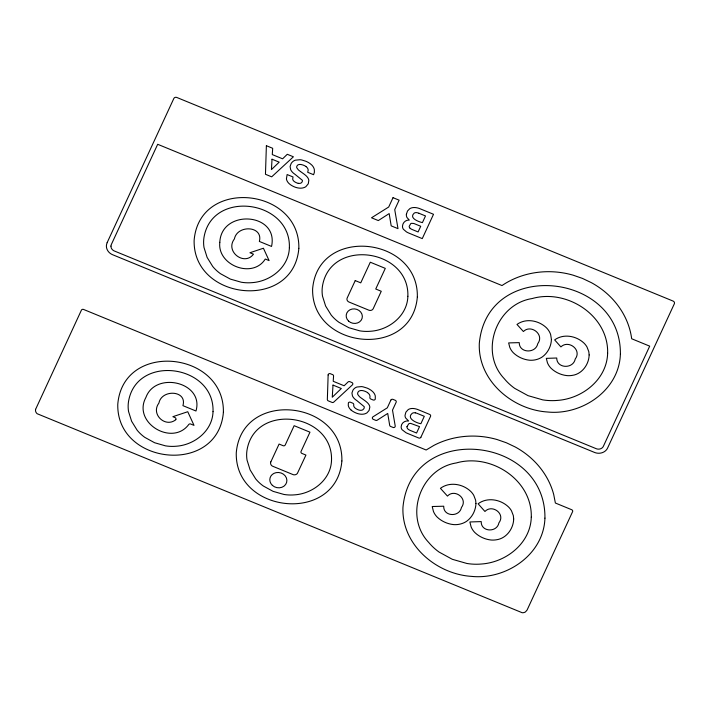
<?xml version="1.0" encoding="UTF-8"?>
<svg xmlns="http://www.w3.org/2000/svg" width="710" height="710" viewBox="0 0 710 710"><rect width="100%" height="100%" fill="white"/><g stroke="black" fill="none" stroke-linecap="round" stroke-linejoin="round"><path stroke-width="1.06" d="M420.879 437.262L430.588 416.255A1.677 1.491 12.4 0 0 429.612 414.392L418.163 409.688A14.812 13.188 12.4 0 0 414.036 408.578A9.958 8.866 12.4 0 0 410.886 408.605A7.251 6.452 12.4 0 0 408.17 409.635L405.889 412.164L405.028 415.377A6.914 6.159 12.4 0 0 405.179 416.726A5.857 5.218 12.4 0 0 405.685 418.012L408.64 421.003C405.037 420.409 401.301 422.903 401.177 426.683A5.52 4.917 12.4 0 0 401.203 427.571A5.316 4.73 12.4 0 0 402.046 429.683L406.005 432.718A20.51 18.256 12.4 0 0 407.203 433.277L418.847 438.052A1.677 1.491 12.4 0 0 420.87 437.262M107.139 242.651L173.843 98.468A2.299 2.041 12.4 0 1 176.826 97.474L673.08 301.067A2.29 2.041 12.4 0 1 674.331 303.8L607.618 447.983A10.109 8.999 12.4 0 1 604.414 451.622A10.242 9.123 12.4 0 1 599.675 453.211A10.109 8.999 12.4 0 1 594.43 452.394L112.686 254.748A10.109 8.999 12.4 0 1 108.479 251.686A10.242 9.123 12.4 0 1 106.491 247.337A10.109 8.999 12.4 0 1 107.166 242.714M175.778 419.699C165.59 428.139 150.405 414.365 158.916 403.076C161.587 388.991 187.476 390.18 182.931 405.65L195.978 411.01C204.391 382.202 155.596 370.851 145.94 397.369C132.078 422.583 172.237 446.83 188.771 424.473A1.677 1.5 12.4 0 1 190.413 423.923L194.016 425.37L187.751 411.72L172.858 416.69L175.104 417.622A1.668 1.491 12.4 0 1 175.778 419.699M418.989 213.275L425.503 215.946L422.414 222.62C419.273 221.946 408.57 218.316 414.108 213.213A3.231 2.876 12.4 0 1 415.536 212.645A4.606 4.1 12.4 0 1 417.018 212.698A8.6 7.659 12.4 0 1 418.989 213.284M300.578 171.598L303.241 173.506A28.32 25.214 12.4 0 1 305.868 175.574A11.28 10.038 12.4 0 1 307.909 177.926A7.393 6.576 12.4 0 1 308.823 180.331L308.273 183.792L305.859 186.677A9.052 8.059 12.4 0 1 302.416 188.008A10.952 9.745 12.4 0 1 299.371 188.114L298.457 188.008A15.398 13.712 12.4 0 1 294.543 186.925A19.028 16.942 12.4 0 1 290.585 184.795L289.467 183.925A10.783 9.594 12.4 0 1 287.692 181.964A8.618 7.677 12.4 0 1 286.423 178.92L287.124 174.545L293.017 176.959L292.697 178.982A3.754 3.337 12.4 0 0 293.47 180.748A5.449 4.855 12.4 0 0 294.765 181.849A11.209 9.976 12.4 0 0 296.745 182.869A7.792 6.931 12.4 0 0 298.262 183.331M351.175 410.114L352.249 410.948A18.584 16.543 12.4 0 0 356.118 413.025A14.954 13.312 12.4 0 0 359.917 414.081L360.352 414.143A10.65 9.478 12.4 0 0 363.715 414.09A8.609 7.659 12.4 0 0 366.99 412.821L369.067 410.486L369.83 407.149A7.02 6.248 12.4 0 0 368.934 404.585A10.836 9.647 12.4 0 0 366.964 402.321A27.903 24.841 12.4 0 0 364.372 400.28L361.727 398.381A21.193 18.868 12.4 0 1 359.375 396.553L357.884 394.627A2.92 2.6 12.4 0 1 357.645 393.411L357.805 392.665A4.393 3.914 12.4 0 1 358.133 392L358.577 391.458A2.929 2.609 12.4 0 1 359.34 390.944A4.544 4.047 12.4 0 1 361.31 390.518A7.047 6.275 12.4 0 1 363.396 390.784A11.919 10.614 12.4 0 1 367.576 392.621M415.306 412.847A9.044 8.05 12.4 0 1 417.373 413.468L424.305 416.308L420.879 423.701C417.187 423.258 405.88 418.58 412.208 413.335A3.621 3.222 12.4 0 1 413.681 412.803A5.05 4.5 12.4 0 1 415.306 412.856M351.175 410.114A10.339 9.203 12.4 0 1 349.462 408.232A8.174 7.277 12.4 0 1 348.264 405.348L348.388 402.854A1.677 1.491 12.4 0 1 350.509 402.259L352.719 403.165A1.677 1.491 12.4 0 1 353.757 404.478L353.695 405.694A4.145 3.692 12.4 0 0 354.388 407.274A5.902 5.254 12.4 0 0 355.914 408.64A11.662 10.384 12.4 0 0 357.973 409.697A8.245 7.34 12.4 0 0 359.402 410.149A4.793 4.269 12.4 0 0 361.301 410.273A4.082 3.63 12.4 0 0 362.845 409.768L363.893 408.64A4.721 4.207 12.4 0 0 364.123 408.108L364.265 407.114A2.041 1.819 12.4 0 0 364.141 406.617L356.97 400.688A29.341 26.119 12.4 0 1 355.923 399.934L355.417 399.552A10.81 9.629 12.4 0 1 353.323 397.378A8.005 7.127 12.4 0 1 352.444 395.861L351.938 393.012L352.914 390.26A8.511 7.579 12.4 0 1 354.618 388.281A7.721 6.869 12.4 0 1 356.979 387.012L361.434 386.595A13.65 12.15 12.4 0 1 363.005 386.826L367.061 388.077A18.549 16.508 12.4 0 1 371.161 390.34L372.661 391.592A11.032 9.816 12.4 0 1 374.126 393.331A9.008 8.014 12.4 0 1 375.288 396.073L375.27 399.109A1.686 1.5 12.4 0 1 373.034 399.952L370.904 399.073A1.677 1.491 12.4 0 1 369.857 397.68L369.999 396.464A5.218 4.651 12.4 0 0 369.253 394.352A6.754 6.017 12.4 0 0 367.54 392.665M110.973 246.13A5.538 4.934 12.4 0 1 111.381 244.417L157.682 144.29L502.005 285.553A80.834 71.959 12.4 0 1 544.641 271.77A79.733 70.973 12.4 0 1 573.068 275.152L582.457 278.409L591.386 282.669A79.733 70.982 12.4 0 1 613.378 299.966A80.745 71.879 12.4 0 1 631.678 338.759L649.703 346.152L603.394 446.253A5.538 4.934 12.4 0 1 601.627 448.25A5.609 4.988 12.4 0 1 598.077 449.119A5.547 4.934 12.4 0 1 596.151 448.667L114.416 251.02A5.538 4.934 12.4 0 1 112.109 249.343A5.591 4.979 12.4 0 1 110.964 246.095M305.877 166.504A6.31 5.618 12.4 0 1 307.474 168.075A4.828 4.295 12.4 0 1 308.167 170.24L307.696 172.29L313.589 174.704L314.397 172.29L314.326 169.548A9.452 8.413 12.4 0 0 313.101 166.673A11.475 10.215 12.4 0 0 311.583 164.853L310.03 163.566A18.992 16.907 12.4 0 0 305.824 161.25L301.679 159.963A14.085 12.54 12.4 0 0 300.055 159.732L295.413 160.167A8.165 7.269 12.4 0 0 293.23 161.268A8.955 7.97 12.4 0 0 291.118 163.593L290.097 166.477L290.63 169.521A8.44 7.517 12.4 0 0 291.544 171.128L291.996 171.696A10.748 9.567 12.4 0 0 293.736 173.391L294.251 173.773A35.802 31.87 12.4 0 0 294.925 174.261L302.327 180.269A1.606 1.429 12.4 0 1 302.424 180.659L302.3 181.503A4.269 3.799 12.4 0 1 302.087 181.982L301.191 182.949A4.029 3.585 12.4 0 1 298.271 183.313M305.912 166.459A11.466 10.206 12.4 0 0 301.883 164.711A6.603 5.875 12.4 0 0 299.939 164.445A4.1 3.648 12.4 0 0 298.156 164.826A2.458 2.192 12.4 0 0 297.659 165.137L297.126 165.741A3.941 3.506 12.4 0 0 296.824 166.344L296.682 166.983A2.458 2.192 12.4 0 0 296.807 167.817L298.289 169.805A20.75 18.478 12.4 0 0 300.587 171.589M409.75 227.883A2.84 2.529 12.4 0 1 409.244 226.792A2.512 2.236 12.4 0 1 409.2 226.33L410.744 223.641A2.52 2.245 12.4 0 1 411.578 223.33L413.859 223.49L420.728 226.268L418.101 231.948L412.404 229.614A9.62 8.564 12.4 0 1 410.895 228.851A4.313 3.834 12.4 0 1 409.75 227.883M219.816 242.314C217.1 265.291 252.671 279.172 265.291 259.026L269.099 260.614L263.419 248.234L249.92 252.742L253.47 254.18C244.48 266.392 224.733 251.535 234.406 238.906C237.246 224.573 263.481 225.656 259.363 241.444L271.548 246.441C278.995 212.574 221.289 208.669 219.816 242.314M266.383 145.71L265.46 174.278L271.69 176.834L293.399 156.795L287.284 154.283L282.607 158.818L272.276 154.576L272.693 148.301L266.383 145.71M328.144 374.969L327.345 399.464A1.677 1.5 12.4 0 0 328.091 400.786L332.227 402.481A1.677 1.5 12.4 0 0 333.771 402.091L352.506 384.776A1.677 1.491 12.4 0 0 352.116 382.628L349.906 381.696A1.677 1.491 12.4 0 0 348.104 381.927L344.137 385.77L333.212 381.288L333.567 376.087A1.677 1.5 12.4 0 0 332.83 374.72L330.097 373.611A1.677 1.491 12.4 0 0 328.153 374.791L328.144 374.969M406.377 214.313L406.36 214.802A7.366 6.559 12.4 0 0 406.519 216.248A6.301 5.609 12.4 0 0 407.061 217.624L409.297 220.082C405.792 219.763 402.659 222.612 402.508 226.091A5.964 5.307 12.4 0 0 402.543 227.049L402.588 227.36A5.716 5.094 12.4 0 0 403.449 229.33L406.466 231.904A19.942 17.759 12.4 0 0 409.244 233.262L422.264 238.613L433.517 214.278L420.098 208.775A15.256 13.579 12.4 0 0 415.856 207.631L415.43 207.586A10.259 9.132 12.4 0 0 412.563 207.666A7.695 6.851 12.4 0 0 409.679 208.758L407.478 211.048L406.377 214.313M475.957 503.488C475.727 510.259 472.381 517.022 466.905 521.069A19.436 17.297 12.4 0 1 463.834 522.826A20.563 18.3 12.4 0 1 458.669 524.37A19.241 17.129 12.4 0 1 453.308 524.566C447.335 523.9 441.531 521.264 437.191 517.102A18.336 16.321 12.4 0 1 433.437 511.413L432.212 506.523L443.732 506.212C443.191 516.649 459.512 517.484 461.447 507.481C468.316 498.473 454.489 488.365 447.46 496.095L440.431 488.338C449.501 481.513 462.672 483.812 470.597 491.284A18.904 16.827 12.4 0 1 473.783 495.376L475.602 500.124L475.957 503.488M513.685 518.966C513.472 528.728 506.345 538.544 496.281 539.804A19.578 17.422 12.4 0 1 490.921 539.999C484.966 539.351 479.206 536.707 474.875 532.562A18.389 16.366 12.4 0 1 471.112 526.873L469.878 521.974L481.229 521.593C480.741 532.021 497 532.917 498.917 522.853C505.822 513.783 492.074 503.887 484.948 511.475L478.105 503.789C487.193 496.973 500.364 499.29 508.307 506.754A18.913 16.836 12.4 0 1 511.502 510.845L513.33 515.602L513.685 518.966M551.422 339.469C551.191 346.125 547.907 352.772 542.529 356.748A18.992 16.907 12.4 0 1 537.887 359.118A20.111 17.901 12.4 0 1 534.479 359.988A18.797 16.729 12.4 0 1 529.234 360.174C523.376 359.517 517.688 356.935 513.419 352.852A17.892 15.931 12.4 0 1 509.762 347.296L508.644 342.912L519.241 342.628C519.108 353.243 535.739 353.811 537.772 343.649C544.712 334.472 530.858 323.964 523.403 331.526L516.986 324.443C525.835 317.965 538.517 320.361 546.185 327.55A18.46 16.428 12.4 0 1 549.291 331.543A18.771 16.712 12.4 0 1 550.649 334.596L551.422 339.469M589.149 354.947C588.927 364.523 581.969 374.179 572.091 375.412A19.134 17.031 12.4 0 1 566.846 375.599C561.006 374.969 555.353 372.368 551.102 368.312A17.945 15.975 12.4 0 1 547.437 362.757L546.309 358.364L556.729 358.009C556.658 368.605 573.218 369.244 575.233 359.02C582.209 349.79 568.435 339.478 560.9 346.906L554.661 339.895C563.527 333.425 576.218 335.83 583.895 343.019A18.469 16.445 12.4 0 1 587.01 347.021L588.803 351.663L589.149 354.947M406.99 426.666L406.981 426.861A2.946 2.627 12.4 0 0 407.034 427.402A3.248 2.884 12.4 0 0 407.62 428.654A4.757 4.233 12.4 0 0 408.88 429.719A10.064 8.955 12.4 0 0 410.469 430.526L416.566 433.029L419.53 426.63L410.744 423.417A4.411 3.923 12.4 0 0 409.688 423.488A2.955 2.636 12.4 0 0 408.711 423.852L406.99 426.666M272.019 159.218L271.451 169.601L279.181 162.155L272.019 159.218M333.008 385.095L332.253 397.245L341.324 388.503L333.008 385.095M213.027 411.64C212.503 430.881 194.442 445.01 176.178 446.235A38.73 34.479 12.4 0 1 165.439 445.844L154.611 442.738L144.813 437.378A39.174 34.879 12.4 0 1 137.154 430.224L131.616 421.261L128.546 411.472A39.219 34.914 12.4 0 1 128.483 401.762C136.169 353.607 214.66 364.425 213.027 411.64M289.378 247.675C288.846 267.111 270.608 281.4 252.148 282.642A39.174 34.87 12.4 0 1 241.293 282.234L230.351 279.101L220.455 273.687A39.618 35.269 12.4 0 1 212.707 266.454L207.116 257.402L204.01 247.515A39.671 35.314 12.4 0 1 203.947 237.69C211.722 189.037 291.029 199.971 289.378 247.675M331.517 460.257C330.993 479.498 312.933 493.627 294.668 494.852A38.748 34.488 12.4 0 1 283.929 494.453L273.101 491.355L263.303 485.995A39.165 34.87 12.4 0 1 255.644 478.842L250.106 469.878L247.036 460.089A39.192 34.888 12.4 0 1 246.973 450.371C254.659 402.215 333.141 413.034 331.517 460.257M407.868 296.292C407.336 315.728 389.098 330.017 370.638 331.25A39.192 34.888 12.4 0 1 359.775 330.851L348.841 327.718L338.945 322.305A39.609 35.26 12.4 0 1 331.197 315.071L325.606 306.019L322.5 296.132A39.636 35.287 12.4 0 1 322.438 286.299C330.212 237.655 409.51 248.58 407.868 296.292M531.284 517.191C530.565 543.212 506.168 562.347 481.451 564.015A52.327 46.585 12.4 0 1 466.94 563.483L452.305 559.294L439.055 552.052A53.356 47.499 12.4 0 1 428.671 542.396C403.573 515.992 420.711 468.449 456.326 462.947C490.823 453.007 532.349 479.853 531.284 517.191M607.636 353.225C606.908 379.442 582.324 398.736 557.421 400.413A52.78 46.984 12.4 0 1 542.786 399.881L528.045 395.656L514.697 388.361A53.8 47.889 12.4 0 1 504.224 378.625C478.939 352.018 496.201 304.12 532.101 298.564C566.855 288.553 608.71 315.604 607.636 353.225M223.384 412.35C218.085 475.753 116.334 465.192 117.78 404.265C123.052 340.489 224.706 351.148 223.384 412.35M298.848 248.322C293.594 311.184 192.694 300.72 194.132 240.299C199.359 177.056 300.152 187.635 298.848 248.322M341.883 460.967C336.575 524.37 234.815 513.8 236.27 452.873C241.542 389.107 343.196 399.765 341.883 460.967M417.338 296.94C412.084 359.801 311.184 349.329 312.622 288.917C317.849 225.673 418.643 236.244 417.338 296.94M544.934 518.14C543.762 554.705 506.035 579.981 471.476 576.378C436.091 574.079 401.336 544.588 402.961 507.322C410.797 421.385 545.972 435.532 544.934 518.14M620.389 354.112C619.226 390.438 581.747 415.563 547.401 411.986C512.238 409.697 477.697 380.391 479.312 343.365C487.096 257.961 621.428 272.01 620.389 354.112M35.606 409.333L35.5 410.131A5.147 4.579 12.4 0 0 37.151 413.717L522.187 612.721A5.156 4.597 12.4 0 0 525.453 611.913L527.077 610.067L572.642 511.573A1.677 1.491 12.4 0 0 571.665 509.709L555.38 503.026L553.702 494.479A80.319 71.497 12.4 0 0 537.142 464.207A79.289 70.583 12.4 0 0 515.265 446.998L506.381 442.774L497.044 439.525A79.28 70.583 12.4 0 0 468.778 436.162A80.416 71.586 12.4 0 0 433.952 445.356L426.151 450.007L83.576 309.453A1.677 1.491 12.4 0 0 81.455 310.057L35.606 409.333M270.847 461.864L270.643 462.423A3.834 3.417 12.4 0 0 272.338 466.097L293.381 474.733A3.834 3.417 12.4 0 0 297.383 473.401L305.93 455.074L301.821 453.379A1.677 1.491 12.4 0 1 301.049 451.445L309.959 432.177L294.144 425.689L285.234 444.957A1.677 1.491 12.4 0 1 283.201 445.747L279.083 444.061L270.847 461.864M393.029 197.673L388.707 207.009L371.525 217.792L378.297 220.57L389.169 213.603L391.192 225.86L397.999 228.655L394.733 209.645L399.118 200.167L393.029 197.673M355.231 280.592L347.172 298.014A3.381 3.017 12.4 0 0 349.018 302.043L368.801 310.163A3.381 3.017 12.4 0 0 373.203 308.699L381.261 291.269L375.741 289.005L385.29 268.371L370.3 262.221L360.751 282.855L355.231 280.592M390.864 400.12L387.305 407.824L372.856 416.903A1.677 1.491 12.4 0 0 373.034 419.219L375.759 420.364A1.668 1.491 12.4 0 0 377.223 420.169L387.722 413.442L389.675 425.29A1.668 1.491 12.4 0 0 390.518 426.417L393.313 427.535A1.677 1.491 12.4 0 0 395.23 426.089L392.506 410.123L396.136 402.286A1.677 1.491 12.4 0 0 395.363 400.342L392.896 399.339A1.677 1.491 12.4 0 0 390.864 400.129M272.356 485.347A8.582 7.632 12.4 0 0 286.618 482.454A8.582 7.632 12.4 0 0 276.101 472.647A8.582 7.632 12.4 0 0 272.356 485.347M348.575 321.08A8.13 7.242 12.4 0 0 362.091 318.337A8.13 7.242 12.4 0 0 352.124 309.045A8.13 7.242 12.4 0 0 348.575 321.08"/></g></svg>
